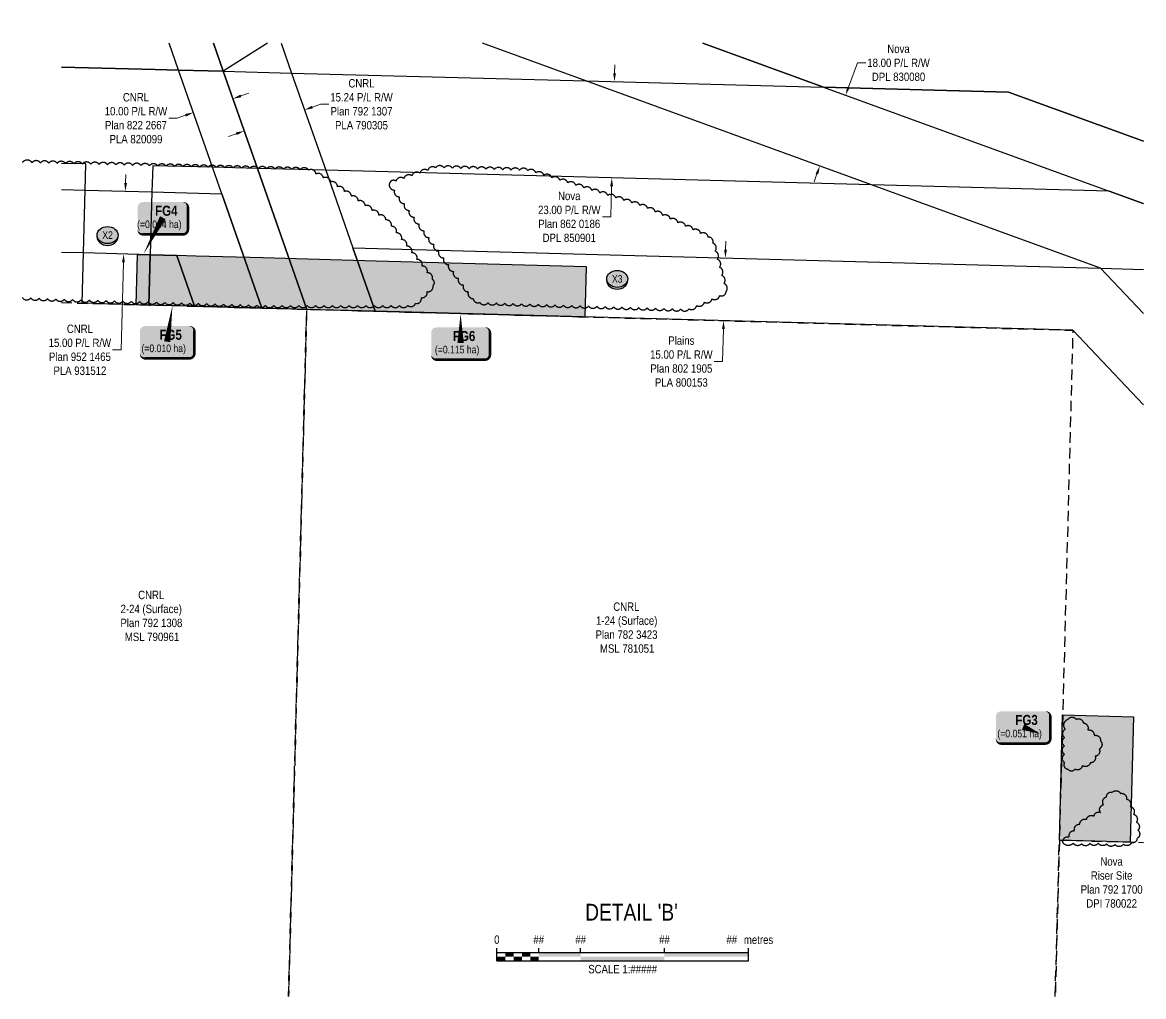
# Model space of a CAD drawing. Extents: x 397859 to 403387, y 6355888 to 6359667.
# Drawn here: x 398119 to 399456, y 6355888 to 6357050 of the extents above; entities that cross this region are included whole.
import ezdxf
from ezdxf.enums import TextEntityAlignment as Align

# ---------------------------------------------------------------- set-up
doc = ezdxf.new("R2010")
doc.units = 0
doc.header["$LTSCALE"] = 5
doc.header["$PDSIZE"] = 0.5
doc.linetypes.add('0', pattern=[1, 1, 0])
doc.linetypes.add('foc-ACCESSROAD', pattern=[3.75, 2.5, -1.25])
doc.layers.get('Defpoints').update_dxf_attribs({"color": 9})
for name, color, linetype in [('C-RW', 13, 'Continuous'), ('C-WS', 13, 'foc-ACCESSROAD'), ('DETAIL-T', 7, 'Continuous'), ('F-RW', 190, 'Continuous'), ('F-WS', 190, 'foc-ACCESSROAD'), ('P-CROSSINGS', 250, 'Continuous'), ('P-TEMP-BLOCKS', 250, 'Continuous'), ('P-TEMP-BLUE', 146, 'Continuous'), ('P-WORKAREA', 113, 'Continuous'), ('P-WORKAREA-H', 111, 'Continuous'), ('T-BUSH', 110, '0')]:
    doc.layers.add(name, color=color, linetype=linetype)
for name, color, linetype, lineweight in [('C-RW-T', 13, 'Continuous', 9), ('C-WS-T', 13, 'Continuous', 9), ('F-RW-T', 190, 'Continuous', 9), ('F-WS-T', 190, 'Continuous', 9)]:
    doc.layers.add(name, color=color, linetype=linetype, lineweight=lineweight)
doc.layers.add('P-TEMP-BLUE-H', color=7, linetype='Continuous', true_color=0x99e6ff)
doc.styles.add('80', font='ARIALN.TTF', dxfattribs={"height": 10})
doc.styles.add('80CG', font='ARIALN.TTF', dxfattribs={"height": 10})
doc.styles.add('80L', font='ARIALN.TTF', dxfattribs={"height": 10})
doc.styles.add('BOLD', font='ARIALNB.TTF')
doc.styles.add('Crossing', font='ARIALN.TTF', dxfattribs={"height": 10})
doc.dimstyles.new('Compass 5 000', dxfattribs={"dimscale": 5, "dimtxt": 9, "dimasz": 2, "dimexe": 0.2, "dimexo": 0.0625, "dimgap": 0.5, "dimtad": 0, "dimtih": 1, "dimtoh": 1, "dimzin": 0, "dimdsep": 46, "dimtxsty": '80CG', "dimcen": 0.1, "dimse1": 1, "dimse2": 1, "dimclrd": 256, "dimclrt": 256, "dimaunit": 1, "dimadec": 4, "dimazin": 0, "dimtfac": 0.06, "dimtofl": 0, "dimtmove": 0, "dimatfit": 1, "dimfxl": 0.2, "dimtolj": 1, "dimtzin": 0, "dimlwd": -1, "dimarcsym": 0})

# ---------------------------------------------------------------- blocks, each defined once
blk = doc.blocks.new('*U320')
at = {"color": 0}
for p, q in [((-150.0000000000342, 0), (-150.0000000000342, 15.00000000000273)), ((-100.0000000000232, 10.00000000000182), (-100.0000000000232, 15.00000000000273)), ((-50.00000000001134, 10.00000000000182), (-50.00000000001134, 15.00000000000273)), ((50.00000000001134, 10.00000000000182), (50.00000000001134, 15.00000000000273)), ((150.2392182250246, -2.274e-13), (150.2392182250246, 15.0000000000025)), ((-150.0000000000342, 10.00000000000182), (150.2392182250246, 10.00000000000159)), ((-150.0000000000342, 0), (150.2392182250246, -2.274e-13))]:
    blk.add_line(p, q, dxfattribs=at)
for points in [[(-150.0000000000342, 5.000000000000909), (-140.0000000000233, 5.000000000000909), (-150.0000000000342, 0), (-140.0000000000233, 0)], [(-140.0000000000342, 10.00000000000091), (-130.0000000000232, 10.00000000000091), (-140.0000000000342, 5), (-130.0000000000232, 5)], [(-130.0000000000342, 5.000000000000909), (-120.0000000000233, 5.000000000000909), (-130.0000000000342, 0), (-120.0000000000233, 0)], [(-120.0000000000342, 10.00000000000091), (-110.0000000000233, 10.00000000000091), (-120.0000000000342, 5), (-110.0000000000233, 5)], [(-110.0000000000342, 5.000000000000909), (-100.0000000000232, 5.000000000000909), (-110.0000000000342, 0), (-100.0000000000232, 0)], [(-100.0000000000232, 10.00000000000182), (-50.00000000001134, 10.00000000000182), (-100.0000000000232, 5.000000000000909), (-50.00000000001134, 5.000000000000909)], [(-50.00000000001134, 5.000000000000909), (50.00000000001134, 5.000000000000909), (-50.00000000001134, 0), (50.00000000001134, 0)], [(50.00000000001134, 10.00000000000182), (150.2392182250246, 10.00000000000159), (50.00000000001134, 5.000000000000909), (150.2392182250246, 5.000000000000682)]]:
    blk.add_solid(points, dxfattribs=at)
at = {"color": 0, "style": '80'}
blk.add_text('metres', height=10.00000000000227, dxfattribs=at).set_placement((162.2392182250246, 20.0000000000025), align=Align.CENTER)
for s, insert, char_height, attachment_point in [('0', (-150.0000000000342, 30.21145975443656), 10, 2), ('##', (-100.0000000000232, 30.21145975443656), 10, 2), ('##', (-50.00000000001134, 30.21145975443656), 10, 2), ('##', (50.00000000001134, 30.21145975443656), 10, 2), ('##', (136.6959500629242, 30.21828103683765), 10, 3), ('SCALE 1:#####', (0.1196091124951968, -5.000000000000114), 10.00000000000227, 2)]:
    blk.add_mtext(s, dxfattribs=dict(at, insert=insert, char_height=char_height, attachment_point=attachment_point))
blk = doc.blocks.new('*D491')
at = {"layer": 'Defpoints', "color": 0, "transparency": 16777216}
for p in [(398878.9022215841, 6356771.435181824), (398876.8523590387, 6356696.492423891), (398955.507811947, 6356694.341010314)]:
    blk.add_point(p, dxfattribs=at)
at = {"layer": 'F-RW-T', "transparency": 16777216}
for p, q in [((398957.831095998, 6356779.280029582), (398958.1045175036, 6356789.276290917)), ((398955.2343904414, 6356684.344748979), (398954.1746300648, 6356645.600021656)), ((398954.1746300648, 6356645.600021656), (398944.1746300648, 6356645.600021656))]:
    blk.add_line(p, q, dxfattribs=at)
for points in [[(398956.1650524421, 6356779.325599832), (398959.4971395538, 6356779.234459331), (398957.5576744925, 6356769.283768247)], [(398953.5683468856, 6356684.39031923), (398956.9004339973, 6356684.299178729), (398955.507811947, 6356694.341010314)]]:
    blk.add_solid(points, dxfattribs=at)
at = {"layer": 'F-RW-T', "transparency": 16777216, "insert": (398905.0886819063, 6356645.600021656), "char_height": 10, "attachment_point": 5, "style": '80CG'}
blk.add_mtext('\\A1;Plains\\P15.00 P/L R/W\\PPlan 802 1905\\PPLA 800153', dxfattribs=at)
blk = doc.blocks.new('*D492')
at = {"layer": 'Defpoints', "color": 0, "transparency": 16777216}
for p in [(398639.5309934072, 6356984.642417774), (398825.219863404, 6356979.722773632), (398636.4864794968, 6356869.729157501)]:
    blk.add_point(p, dxfattribs=at)
at = {"layer": 'F-RW-T', "transparency": 16777216}
for p, q in [((398825.4847106412, 6356989.719265814), (398825.7495578785, 6356999.715757996)), ((398821.9105022564, 6356854.813021177), (398820.940701845, 6356818.208515381)), ((398820.940701845, 6356818.208515381), (398810.940701845, 6356818.20851538))]:
    blk.add_line(p, q, dxfattribs=at)
for points in [[(398823.8186286109, 6356989.76340702), (398827.1507926715, 6356989.675124608), (398825.219863404, 6356979.722773632)], [(398820.2444202261, 6356854.857162383), (398823.5765842866, 6356854.768879971), (398822.1753494936, 6356864.809513359)]]:
    blk.add_solid(points, dxfattribs=at)
at = {"layer": 'F-RW-T', "transparency": 16777216, "insert": (398771.4011384064, 6356818.208515381), "char_height": 10, "attachment_point": 5, "style": '80CG'}
blk.add_mtext('\\A1;Nova\\P23.00 P/L R/W\\PPlan 862 0186\\PDPL 850901', dxfattribs=at)
blk = doc.blocks.new('*D493')
at = {"layer": 'Defpoints', "color": 0, "transparency": 16777216}
for p in [(399139.2735469248, 6356949.629888576), (399070.2506176317, 6356879.014419488), (399108.5014585005, 6356865.091123409)]:
    blk.add_point(p, dxfattribs=at)
at = {"layer": 'F-RW-T', "transparency": 16777216}
for p, q in [((399104.443152304, 6356972.950021754), (399115.0250857612, 6357002.021288391)), ((399115.0250857612, 6357002.021288391), (399125.0250857612, 6357002.02128839)), ((399066.8301713837, 6356869.617582388), (399063.4097251359, 6356860.22074529))]:
    blk.add_line(p, q, dxfattribs=at)
for points in [[(399102.8770127874, 6356973.520096129), (399106.0092918207, 6356972.379947379), (399101.022706056, 6356963.553184655)], [(399065.264031867, 6356870.187656762), (399068.3963109003, 6356869.047508013), (399070.2506176317, 6356879.014419488)]]:
    blk.add_solid(points, dxfattribs=at)
at = {"layer": 'F-RW-T', "transparency": 16777216, "insert": (399164.111033919, 6357002.021288392), "char_height": 10, "attachment_point": 5, "style": '80CG'}
blk.add_mtext('\\A1;Nova\\P18.00 P/L R/W\\PDPL 830080', dxfattribs=at)
blk = doc.blocks.new('*D494')
at = {"layer": 'C-RW-T', "transparency": 16777216}
for p, q in [((398465.077682402, 6356949.283195543), (398474.516311964, 6356952.586568363)), ((398474.516311964, 6356952.586568363), (398484.5163119645, 6356952.586568362)), ((398374.3109924472, 6356917.516272757), (398364.8723628852, 6356914.212899937))]:
    blk.add_line(p, q, dxfattribs=at)
for points in [[(398464.5271202652, 6356950.85630047), (398465.6282445386, 6356947.710090616), (398455.6390528395, 6356945.979822723)], [(398373.7604303104, 6356919.089377685), (398374.8615545838, 6356915.94316783), (398383.7496220097, 6356920.819645576)]]:
    blk.add_solid(points, dxfattribs=at)
at = {"layer": 'Defpoints', "color": 0, "transparency": 16777216}
for p in [(398455.6390528395, 6356945.979822723), (398457.4197076908, 6356940.892010225), (398385.530276861, 6356915.731833078)]:
    blk.add_point(p, dxfattribs=at)
at = {"layer": 'C-RW-T', "transparency": 16777216, "insert": (398523.6022601223, 6356952.586568363), "char_height": 10, "attachment_point": 5, "style": '80CG'}
blk.add_mtext('\\A1;CNRL\\P15.24 P/L R/W\\PPlan 792 1307\\PPLA 790305', dxfattribs=at)
blk = doc.blocks.new('*D495')
at = {"layer": 'C-RW-T', "transparency": 16777216}
for p, q in [((398379.7265522233, 6356962.586223353), (398389.1651491481, 6356965.889689426)), ((398303.7060306417, 6356935.97938593), (398293.7060306417, 6356935.97938593)), ((398313.6710248003, 6356939.467088645), (398303.7060306417, 6356935.97938593))]:
    blk.add_line(p, q, dxfattribs=at)
for points in [[(398379.1759745446, 6356964.159322841), (398380.2771299023, 6356961.013123866), (398370.2879552986, 6356959.28275728)], [(398313.1204471216, 6356941.040188134), (398314.2216024792, 6356937.893989158), (398323.109621725, 6356942.770554718)]]:
    blk.add_solid(points, dxfattribs=at)
at = {"layer": 'Defpoints', "color": 0, "transparency": 16777216}
for p in [(398323.109621725, 6356942.770554718), (398373.8835506137, 6356949.009494551), (398326.7052170401, 6356932.497291989)]:
    blk.add_point(p, dxfattribs=at)
at = {"layer": 'C-RW-T', "transparency": 16777216, "insert": (398254.6200824839, 6356935.97938593), "char_height": 10, "attachment_point": 5, "style": '80CG'}
blk.add_mtext('\\A1;CNRL\\P10.00 P/L R/W\\PPlan 822 2667\\PPLA 820099', dxfattribs=at)
blk = doc.blocks.new('*D496')
at = {"layer": 'C-RW-T', "transparency": 16777216}
for p, q in [((398242.2734550294, 6356858.851111818), (398242.5470396535, 6356868.84736869)), ((398239.6754644241, 6356763.925523364), (398236.8207850425, 6356659.621019879)), ((398236.8207850425, 6356659.621019879), (398226.8207850425, 6356659.621019879))]:
    blk.add_line(p, q, dxfattribs=at)
for points in [[(398240.6074122174, 6356858.896709256), (398243.9394978414, 6356858.805514381), (398241.9998704052, 6356848.854854946)], [(398238.0094216121, 6356763.971120802), (398241.3415072361, 6356763.879925927), (398239.9490490482, 6356773.921780237)]]:
    blk.add_solid(points, dxfattribs=at)
at = {"layer": 'Defpoints', "color": 0, "transparency": 16777216}
for p in [(398242.6832586751, 6356848.836151493), (398239.9490490482, 6356773.921780237), (398240.6324373181, 6356773.903076784)]:
    blk.add_point(p, dxfattribs=at)
at = {"layer": 'C-RW-T', "transparency": 16777216, "insert": (398187.7348368833, 6356659.62101988), "char_height": 10, "attachment_point": 5, "style": '80CG'}
blk.add_mtext('\\A1;CNRL\\P15.00 P/L R/W\\PPlan 952 1465\\PPLA 931512', dxfattribs=at)
blk = doc.blocks.new('*U506')
at = {"true_color": 0x99e6ff}
h = blk.add_hatch(color=141, dxfattribs=at)
edge = h.paths.add_edge_path()
edge.add_line((-26.49999999999999, -20), (26.49999999999999, -20))
edge.add_arc((26.49999999999999, -14), 6, 270, 360)
edge.add_line((32.49999999999999, -14), (32.49999999999999, 12.5))
edge.add_arc((26.49999999999999, 12.5), 6, 0, 90)
edge.add_line((26.49999999999999, 18.5), (-26.49999999999999, 18.5))
edge.add_arc((-26.49999999999999, 12.5), 6, 90, 180)
edge.add_line((-32.49999999999999, 12.5), (-32.49999999999999, -14))
edge.add_arc((-26.49999999999999, -14), 6, 180, 270)
at = {"color": 250, "flags": 128}
blk.add_lwpolyline([(-26.49999999999999, -20, 3, 3, 0), (26.49999999999999, -20, 3, 3, 0.414213562373095), (32.49999999999999, -14, 3, 3, 0), (32.49999999999999, 12.5, 3, 0, 0.414213562373095), (26.49999999999999, 18.5, 0, 0, 0), (-26.49999999999999, 18.5, 0, 0, 0.414213562373095), (-32.49999999999999, 12.5, 0, 0, 0), (-32.49999999999999, -14, 0, 3, 0.414213562373095)], format="xyseb", close=True, dxfattribs=at)
at = {"flags": 128}
blk.add_lwpolyline([(20.40610863816197, -8.269472462939397, 0, 7.499999999999998, 0), (-3.398394867633904e-15, -3.821045009664276e-31, 0, 0, 0)], format="xyseb", dxfattribs=at)
at = {"color": 250}
for tag, p, height, style in [('TEMP_AREA_W1_001', (-9.212824010914055, 2.244292974654144), 12, 'BOLD'), ('ENTER_TEXT_001', (-30.65893587994544, -12.47010782646594), 9, '80')]:
    blk.add_attdef(tag, p, '', height=height, dxfattribs=dict(at, style=style))
blk = doc.blocks.new('*U509')
at = {"true_color": 0x99e6ff}
h = blk.add_hatch(color=141, dxfattribs=at)
edge = h.paths.add_edge_path()
edge.add_line((-26.49999999999999, -20), (26.49999999999999, -20))
edge.add_arc((26.49999999999999, -14), 6, 270, 360)
edge.add_line((32.49999999999999, -14), (32.49999999999999, 12.5))
edge.add_arc((26.49999999999999, 12.5), 6, 0, 90)
edge.add_line((26.49999999999999, 18.5), (-26.49999999999999, 18.5))
edge.add_arc((-26.49999999999999, 12.5), 6, 90, 180)
edge.add_line((-32.49999999999999, 12.5), (-32.49999999999999, -14))
edge.add_arc((-26.49999999999999, -14), 6, 180, 270)
at = {"flags": 128}
blk.add_lwpolyline([(6.291128859512707, 42.97523498174333, 0, 7.499999999999999, 0), (-3.398394867633905e-15, 1.97215226305253e-31, 0, 0, 0)], format="xyseb", dxfattribs=at)
at = {"color": 250, "flags": 128}
blk.add_lwpolyline([(-26.49999999999999, -20, 3, 3, 0), (26.49999999999999, -20, 3, 3, 0.414213562373095), (32.49999999999999, -14, 3, 3, 0), (32.49999999999999, 12.5, 3, 0, 0.414213562373095), (26.49999999999999, 18.5, 0, 0, 0), (-26.49999999999999, 18.5, 0, 0, 0.414213562373095), (-32.49999999999999, 12.5, 0, 0, 0), (-32.49999999999999, -14, 0, 3, 0.414213562373095)], format="xyseb", close=True, dxfattribs=at)
at = {"color": 250}
for tag, p, height, style in [('TEMP_AREA_W1_001', (-9.212824010914055, 2.244292974654144), 12, 'BOLD'), ('ENTER_TEXT_001', (-30.65893587994544, -12.47010782646594), 9, '80')]:
    blk.add_attdef(tag, p, '', height=height, dxfattribs=dict(at, style=style))
blk = doc.blocks.new('*U508')
h = blk.add_hatch(color=111)
edge = h.paths.add_edge_path()
edge.add_line((-28.99999999999999, -20), (28.99999999999999, -20))
edge.add_arc((28.99999999999999, -14), 6, 270, 360)
edge.add_line((34.99999999999999, -14), (34.99999999999999, 12.5))
edge.add_arc((28.99999999999999, 12.5), 6, 0, 90)
edge.add_line((28.99999999999999, 18.5), (-28.99999999999999, 18.5))
edge.add_arc((-28.99999999999999, 12.5), 6, 90, 180)
edge.add_line((-34.99999999999999, 12.5), (-34.99999999999999, -14))
edge.add_arc((-28.99999999999999, -14), 6, 180, 270)
at = {"flags": 128}
blk.add_lwpolyline([(0.009242729232322815, 35.06615484890128, 0, 7.5, 0), (-3.398394867633905e-15, 0, 0, 0, 0)], format="xyseb", dxfattribs=at)
at = {"color": 250, "flags": 128}
blk.add_lwpolyline([(-28.99999999999999, -20, 3, 3, 0), (28.99999999999999, -20, 3, 3, 0.414213562373095), (34.99999999999999, -14, 3, 3, 0), (34.99999999999999, 12.5, 3, 0, 0.414213562373095), (28.99999999999999, 18.5, 0, 0, 0), (-28.99999999999999, 18.5, 0, 0, 0.414213562373095), (-34.99999999999999, 12.5, 0, 0, 0), (-34.99999999999999, -14, 0, 3, 0.414213562373095)], format="xyseb", close=True, dxfattribs=at)
at = {"color": 250}
for tag, p, height, style in [('TEMP_AREA_W1_001', (-9.212824010914055, 2.244292974654144), 12, 'BOLD'), ('ENTER_TEXT_001', (-30.65893587994544, -12.47010782646594), 9, '80')]:
    blk.add_attdef(tag, p, '', height=height, dxfattribs=dict(at, style=style))
blk = doc.blocks.new('*U507')
h = blk.add_hatch(color=111)
edge = h.paths.add_edge_path()
edge.add_line((-23.99999999999998, -20), (23.99999999999998, -20))
edge.add_arc((23.99999999999998, -14), 6, 270, 360)
edge.add_line((29.99999999999998, -14), (29.99999999999998, 12.5))
edge.add_arc((23.99999999999998, 12.5), 6, 0, 90)
edge.add_line((23.99999999999998, 18.5), (-23.99999999999998, 18.5))
edge.add_arc((-23.99999999999998, 12.5), 6, 90, 180)
edge.add_line((-29.99999999999998, 12.5), (-29.99999999999998, -14))
edge.add_arc((-23.99999999999998, -14), 6, 180, 270)
at = {"color": 250, "flags": 128}
blk.add_lwpolyline([(-23.99999999999998, -20, 3, 3, 0), (23.99999999999998, -20, 3, 3, 0.414213562373095), (29.99999999999998, -14, 3, 3, 0), (29.99999999999998, 12.5, 3, 0, 0.414213562373095), (23.99999999999998, 18.5, 0, 0, 0), (-23.99999999999998, 18.5, 0, 0, 0.414213562373095), (-29.99999999999998, 12.5, 0, 0, 0), (-29.99999999999998, -14, 0, 3, 0.414213562373095)], format="xyseb", close=True, dxfattribs=at)
at = {"flags": 128}
blk.add_lwpolyline([(-23.24606839630779, -44.10612956515914, 0, 7.499999999999999, 0), (-3.398394867633905e-15, 0, 0, 0, 0)], format="xyseb", dxfattribs=at)
at = {"color": 250}
for tag, p, height, style in [('TEMP_AREA_W1_001', (-9.212824010914055, 2.244292974654144), 12, 'BOLD'), ('ENTER_TEXT_001', (-30.65893587994544, -12.47010782646594), 9, '80')]:
    blk.add_attdef(tag, p, '', height=height, dxfattribs=dict(at, style=style))
blk = doc.blocks.new('xing2')
h = blk.add_hatch(color=50)
h.dxf.hatch_style = 1
edge = h.paths.add_edge_path()
edge.add_ellipse((0, 0), major_axis=(-12.5, 0), ratio=0.8162973455633619, start_angle=0, end_angle=360)
h = blk.add_hatch(color=250)
h.dxf.hatch_style = 1
edge = h.paths.add_edge_path()
edge.add_ellipse((0, -2.047489049626165), major_axis=(-12.5, 0), ratio=0.8162973455633619, start_angle=0, end_angle=180)
edge.add_line((12.5, -2.047489049626165), (12.5, 0))
edge.add_ellipse((0, 0), major_axis=(-12.5, 0), ratio=0.8162973455633619, start_angle=0, end_angle=180, ccw=False)
edge.add_line((-12.5, 0), (-12.5, -2.047489049626165))
at = {"color": 250}
blk.add_ellipse((0, 0), major_axis=(-12.5, 0), ratio=0.8162973455633619, dxfattribs=at)
blk.add_ellipse((0, -2.047489049626165), major_axis=(-12.5, 0), ratio=0.8162973455633619, start_param=0, end_param=3.141592653589793, dxfattribs=at)
at = {"color": 250, "style": 'Crossing'}
blk.add_attdef('CROSSING', text='', height=9, dxfattribs=at).set_placement((0.08916442567715421, 0.0199513138486509), align=Align.MIDDLE_CENTER)
at = {"color": 250, "style": 'Crossing', "flags": 1}
for tag, p in [('OWNER', (0.08916442567715421, -12.49201765665748)), ('DESCRIPTION', (0.08916442567715421, -25.770021277247)), ('LOCATION', (0.08916442567715421, -39.30337514164421)), ('DWG_REF', (0.08916442567715421, -52.83672900604233))]:
    blk.add_attdef(tag, text='', height=9, dxfattribs=at).set_placement(p, align=Align.MIDDLE_CENTER)

msp = doc.modelspace()

# ---------------------------------------------------------------- hatches: boundary and pattern name
at = {"layer": 'P-TEMP-BLUE-H'}
h = msp.add_hatch(color=256, dxfattribs=at)
h.dxf.hatch_style = 1
h.paths.add_polyline_path([(398324.4964877611, 6356711.60151569), (398270.0902187077, 6356713.093700107), (398271.7257999534, 6356772.947162003), (398303.3342468466, 6356772.081302532)])
h = msp.add_hatch(color=256, dxfattribs=at)
h.dxf.hatch_style = 1
h.paths.add_polyline_path([(399359.7751450851, 6356224.066570885), (399444.3542147293, 6356221.854601508), (399440.4407815336, 6356072.216662615), (399355.960264045, 6356074.426054554)])
at = {"layer": 'P-WORKAREA-H'}
h = msp.add_hatch(color=256, dxfattribs=at)
h.dxf.hatch_style = 1
h.paths.add_polyline_path([(398270.0902187077, 6356713.093700107), (398254.854494267, 6356713.51003801), (398256.4900755127, 6356773.363499905), (398271.7038105513, 6356772.953412104)])
h = msp.add_hatch(color=256, dxfattribs=at)
h.dxf.hatch_style = 1
h.paths.add_polyline_path([(398791.9281177483, 6356758.712047163), (398540.9249729879, 6356765.578795359), (398459.5814063923, 6356767.803275763), (398406.2009444647, 6356769.266096133), (398326.1376932074, 6356771.455879374), (398303.3342468466, 6356772.081302532), (398324.4961147699, 6356711.602581662), (398404.5639133747, 6356709.412673877), (398457.9412054556, 6356707.949940281), (398539.2881774729, 6356705.725366656), (398790.2906948152, 6356698.858635624)])

# ---------------------------------------------------------------- linework, layer by layer
at = {"layer": 'C-RW'}
for points in [[(398347.1171667235, 6357025.485374225), (398358.8105823281, 6356992.076801661), (398399.4323079841, 6356876.010191499), (398458.2529382521, 6356707.941258149), (398404.787174391, 6356709.406157256), (398357.0804475608, 6356845.705723206), (398345.9813840192, 6356877.42181479), (398305.3560722218, 6356993.495639841), (398294.1593292362, 6357025.485374225)], [(398427.8158909201, 6357025.485374225), (398440.2600115014, 6356989.921903174), (398480.8839211617, 6356873.848406311), (398513.2274419582, 6356781.436363757), (398539.734741203, 6356705.713391963), (398458.2529382521, 6356707.941258149), (398399.4323079841, 6356876.010191499), (398358.8105823281, 6356992.076801661), (398347.1171667235, 6357025.485374225)], [(398165.6284607105, 6356850.943913537), (398193.9843286502, 6356850.169008604), (398273.7299326563, 6356847.986424813), (398357.0804475608, 6356845.705723206), (398404.787174391, 6356709.406157256), (398324.5866650559, 6356711.599306357), (398303.3890577927, 6356772.179226599), (398271.7061946638, 6356773.052628228), (398191.9446028415, 6356775.235599854), (398165.6284607105, 6356775.953631359)], [(399456.3900216724, 6356702.937122697), (399405.1027008558, 6356757.043632229), (399456.3900216728, 6356755.639221921)]]:
    msp.add_lwpolyline(points, dxfattribs=at)
at = {"layer": 'C-WS', "flags": 128}
for points in [[(398165.6284607105, 6356715.948440414), (398190.4138111054, 6356715.270585746), (398270.0902187079, 6356713.093700104), (398324.5866650559, 6356711.599306357), (398404.787174391, 6356709.406157256), (398458.2529382521, 6356707.941258149), (398436.6392007384, 6355887.832412636)], [(398436.6392007384, 6355887.832412636), (398458.2529382521, 6356707.941258149), (398539.734741203, 6356705.713391963), (399372.0402382018, 6356682.947858485), (399355.960264045, 6356074.426054554), (399351.0319026556, 6355887.832412636)]]:
    msp.add_lwpolyline(points, dxfattribs=at)
at = {"layer": 'F-RW'}
for points in [[(398411.5640936539, 6357025.485374225), (398358.8105823281, 6356992.076801661), (398305.3560722218, 6356993.495639841), (398277.6758967824, 6356994.22484834), (398197.9799027094, 6356996.286539989), (398165.6284607105, 6356997.12382295)], [(399456.3900216724, 6356702.937122697), (399405.1027008558, 6356757.043632229), (399131.7812794755, 6356856.617274659), (398791.0953347398, 6356980.626869487), (398667.8685664433, 6357025.485374225)], [(398930.8846070406, 6357025.485374225), (399074.7496836418, 6356973.11744931), (399415.4298199892, 6356849.105262413), (399455.775845302, 6356834.41467865), (399456.3900216728, 6356833.767922507)], [(399456.3900216724, 6356908.658282753), (399295.3563026316, 6356967.275717574), (399074.7496836418, 6356973.11744931), (398930.8846070406, 6357025.485374225)], [(398165.6284607105, 6356997.12382295), (398197.9799027094, 6356996.286539989), (398277.6758967824, 6356994.22484834), (398305.3560722218, 6356993.495639841), (398358.8105823281, 6356992.076801661), (398440.2616352059, 6356989.921863609), (398791.0953347398, 6356980.626869487), (399074.7496836418, 6356973.11744931), (399295.3563026316, 6356967.275717574), (399456.3900216724, 6356908.658282753)], [(399456.3900216728, 6356833.767922507), (399455.775845302, 6356834.41467865), (399415.4298199892, 6356849.105262413), (399131.7812794755, 6356856.617274659), (398480.8839211617, 6356873.848406311), (398399.4323079841, 6356876.010191499), (398345.9813840192, 6356877.42181479), (398274.5739318623, 6356879.314611198), (398273.7299326563, 6356847.986424813), (398271.7080889979, 6356773.052582026), (398270.0902187079, 6356713.093700104), (398190.2817491085, 6356715.273807355), (398191.8552988906, 6356775.237778417), (398193.8852828011, 6356850.171424816), (398194.6293471024, 6356881.382864536), (398165.6284607105, 6356882.13274947)], [(399456.390021671, 6356593.963971187), (399372.0402382018, 6356682.947858485), (398539.734741203, 6356705.713391963), (398513.2274419582, 6356781.436363757), (399405.1027008558, 6356757.043632229), (399456.3900216724, 6356702.937122697)]]:
    msp.add_lwpolyline(points, dxfattribs=at)
at = {"layer": 'F-WS', "flags": 128}
msp.add_lwpolyline([(399351.0319026556, 6355887.832412636), (399355.960264045, 6356074.426054554), (399456.3900216728, 6356071.799547241)], dxfattribs=at)
at = {"layer": 'P-TEMP-BLUE'}
for points in [[(398324.4964877611, 6356711.60151569), (398270.0902187077, 6356713.093700108), (398271.7257999534, 6356772.947162004), (398303.3342468466, 6356772.081302533)], [(399359.7751450851, 6356224.066570885), (399444.3542147293, 6356221.854601508), (399440.4407815336, 6356072.216662615), (399355.960264045, 6356074.426054554)]]:
    msp.add_lwpolyline(points, close=True, dxfattribs=at)
at = {"layer": 'P-WORKAREA'}
for points in [[(398270.0902187077, 6356713.093700108), (398254.854494267, 6356713.510038014), (398256.4900755127, 6356773.36349991), (398271.7038105513, 6356772.953412105)], [(398791.9281177483, 6356758.712047168), (398540.9249729879, 6356765.578795359), (398459.5814063923, 6356767.803275764), (398406.2009444647, 6356769.266096134), (398326.1376932074, 6356771.455879379), (398303.3342468466, 6356772.081302533), (398324.4961147699, 6356711.602581667), (398404.5639133747, 6356709.412673878), (398457.9412054556, 6356707.949940281), (398539.2881774729, 6356705.725366657), (398790.2906948152, 6356698.858635629)]]:
    msp.add_lwpolyline(points, close=True, dxfattribs=at)
at = {"layer": 'T-BUSH', "flags": 128}
msp.add_lwpolyline([(398119.1870392028, 6356722.032002946, 0.52056705), (398129.1729691147, 6356721.587007329, 0.52056705), (398139.1588990266, 6356721.142011711, 0.52056705), (398149.1448289386, 6356720.697016093, 0.52056705), (398159.1307588505, 6356720.252020475, 0.52056705), (398169.1205118365, 6356719.90919826, 0.52056705), (398179.1117735378, 6356719.60669715, 0.52056705), (398189.1030352392, 6356719.304196039, 0.52056705), (398199.0942969404, 6356719.001694931, 0.52056705), (398209.0855586418, 6356718.69919382, 0.52056705), (398219.076820343, 6356718.396692711, 0.52056705), (398229.0680820444, 6356718.094191601, 0.52056705), (398239.0593437457, 6356717.79169049, 0.52056705), (398249.050605447, 6356717.489189381, 0.52056705), (398259.0418671483, 6356717.18668827, 0.52056705), (398269.0331288496, 6356716.884187161, 0.52056705), (398279.0243905509, 6356716.581686051, 0.52056705), (398289.0156522522, 6356716.27918494, 0.52056705), (398299.0069139535, 6356715.976683831, 0.52056705), (398308.9981756549, 6356715.67418272, 0.52056705), (398318.9894373562, 6356715.371681611, 0.52056705), (398328.9806990575, 6356715.069180501, 0.52056705), (398338.9719607588, 6356714.76667939, 0.52056705), (398348.9632224601, 6356714.464178281, 0.52056705), (398358.9544841614, 6356714.161677171, 0.52056705), (398368.9457458627, 6356713.859176061, 0.52056705), (398378.937007564, 6356713.556674951, 0.52056705), (398388.9282692653, 6356713.25417384, 0.52056705), (398398.9195309666, 6356712.951672731, 0.52056705), (398408.910792668, 6356712.649171622, 0.52056705), (398418.9049208324, 6356712.538587645, 0.52056705), (398428.900760042, 6356712.542562585, 0.52056705), (398438.8965992517, 6356712.546537525, 0.52056705), (398448.8924384614, 6356712.550512465, 0.52056705), (398458.888277671, 6356712.554487404, 0.52056705), (398468.8841168807, 6356712.558462344, 0.52056705), (398478.8799560904, 6356712.562437285, 0.52056705), (398488.8757953, 6356712.566412224, 0.52056705), (398498.8716345097, 6356712.570387163, 0.52056705), (398508.8674737194, 6356712.574362104, 0.52056705), (398518.8633129291, 6356712.578337044, 0.52056705), (398528.8591521386, 6356712.582311982, 0.52056705), (398538.8549913483, 6356712.586286923, 0.52056705), (398548.850830558, 6356712.590261863, 0.52056705), (398558.8466697677, 6356712.594236803, 0.52056705), (398568.8425089773, 6356712.598211742, 0.52056705), (398578.838348187, 6356712.602186682, 0.52056705), (398587.9279539391, 6356714.761864478, 0.52056705), (398594.9241817283, 6356721.901165145, 0.52056705), (398601.9204095174, 6356729.040465814, 0.52056705), (398608.9166373065, 6356736.179766482, 0.52056705), (398608.0353358118, 6356743.78128377, 0.52056705), (398601.9220430315, 6356751.689789867, 0.52056705), (398595.8087502511, 6356759.598295963, 0.52056705), (398589.6954574708, 6356767.506802062, 0.52056705), (398583.5821646904, 6356775.415308158, 0.52056705), (398577.46887191, 6356783.323814255, 0.52056705), (398571.3555791296, 6356791.232320352, 0.52056705), (398565.2422863492, 6356799.14082645, 0.52056705), (398559.1289935688, 6356807.049332546, 0.52056705), (398552.6910646661, 6356814.614745735, 0.52056705), (398544.4569353965, 6356820.281837801, 0.52056705), (398536.222806127, 6356825.948929866, 0.52056705), (398527.9886768574, 6356831.616021931, 0.52056705), (398519.7545475879, 6356837.283113996, 0.52056705), (398511.5204183184, 6356842.950206062, 0.52056705), (398503.2862890488, 6356848.617298127, 0.52056705), (398495.0521597793, 6356854.284390192, 0.52056705), (398486.8180305097, 6356859.951482258, 0.52056705), (398478.1131146165, 6356864.838599601, 0.52056705), (398469.2622319052, 6356869.483886732, 0.52056705), (398460.411349194, 6356874.129173865, 0.52056705), (398450.4607260911, 6356874.550947261, 0.52056705), (398440.4683001814, 6356874.81217847, 0.52056705), (398430.4758742716, 6356875.073409678, 0.52056705), (398420.4834483619, 6356875.334640888, 0.52056705), (398410.4910224522, 6356875.595872096, 0.52056705), (398400.4985965425, 6356875.857103305, 0.52056705), (398390.5061706327, 6356876.118334514, 0.52056705), (398380.5137447231, 6356876.379565721, 0.52056705), (398370.5213188133, 6356876.640796931, 0.52056705), (398360.5288929036, 6356876.902028139, 0.52056705), (398350.5364669939, 6356877.163259348, 0.52056705), (398340.5440410842, 6356877.424490556, 0.52056705), (398330.5516151745, 6356877.685721765, 0.52056705), (398320.5591892648, 6356877.946952973, 0.52056705), (398310.566763355, 6356878.208184183, 0.52056705), (398300.5743374453, 6356878.469415392, 0.52056705), (398290.5819115356, 6356878.7306466, 0.52056705), (398280.5894856259, 6356878.991877809, 0.52056705), (398270.5970597161, 6356879.253109017, 0.52056705), (398260.6046338064, 6356879.514340227, 0.52056705), (398250.6122078967, 6356879.775571435, 0.52056705), (398240.619781987, 6356880.036802643, 0.52056705), (398230.6273560773, 6356880.298033852, 0.52056705), (398220.6349301676, 6356880.55926506, 0.52056705), (398210.6425042578, 6356880.82049627, 0.52056705), (398200.6500783481, 6356881.081727478, 0.52056705), (398190.6576524384, 6356881.342958687, 0.52056705), (398180.6652265287, 6356881.604189895, 0.52056705), (398170.672800619, 6356881.865421104, 0.52056705), (398160.6803747092, 6356882.126652313, 0.52056705), (398150.6879487995, 6356882.387883522, 0.52056705), (398140.6955228898, 6356882.649114731, 0.52056705), (398130.7030969801, 6356882.910345939, 0.52056705), (398119.1870392028, 6356883.211409336, 0.52056705)], format="xyb", dxfattribs=at)
for points in [[(398557.0364580955, 6356858.347996651, 0.52056705), (398562.9052620694, 6356850.256398711, 0.52056705), (398568.7740660431, 6356842.164800771, 0.52056705), (398574.642870017, 6356834.073202832, 0.52056705), (398580.5116739908, 6356825.981604892, 0.52056705), (398586.3804779646, 6356817.890006951, 0.52056705), (398592.2492819384, 6356809.798409011, 0.52056705), (398598.1180859122, 6356801.70681107, 0.52056705), (398603.986889886, 6356793.615213132, 0.52056705), (398609.8556938598, 6356785.523615192, 0.52056705), (398615.7244978336, 6356777.432017251, 0.52056705), (398621.5933018075, 6356769.340419311, 0.52056705), (398627.4621057812, 6356761.248821371, 0.52056705), (398633.330909755, 6356753.157223431, 0.52056705), (398639.1997137288, 6356745.065625492, 0.52056705), (398645.0685177026, 6356736.974027551, 0.52056705), (398650.9373216765, 6356728.882429611, 0.52056705), (398656.8061256502, 6356720.790831671, 0.52056705), (398664.5404471199, 6356716.213011353, 0.52056705), (398674.5308938109, 6356715.884694099, 0.52056705), (398684.521340502, 6356715.556376846, 0.52056705), (398694.511787193, 6356715.228059593, 0.52056705), (398704.5022338841, 6356714.899742339, 0.52056705), (398714.4926805751, 6356714.571425085, 0.52056705), (398724.4831272661, 6356714.243107831, 0.52056705), (398734.4735739572, 6356713.914790578, 0.52056705), (398744.4640206482, 6356713.586473324, 0.52056705), (398754.4544673393, 6356713.25815607, 0.52056705), (398764.4449140303, 6356712.929838818, 0.52056705), (398774.4353607213, 6356712.601521563, 0.52056705), (398784.4258074124, 6356712.27320431, 0.52056705), (398794.4162541034, 6356711.944887057, 0.52056705), (398804.4067007945, 6356711.616569802, 0.52056705), (398814.3971474855, 6356711.288252549, 0.52056705), (398824.3875941766, 6356710.959935295, 0.52056705), (398834.3780408676, 6356710.631618042, 0.52056705), (398844.3684875586, 6356710.303300789, 0.52056705), (398854.3589342497, 6356709.974983535, 0.52056705), (398864.3493809407, 6356709.646666281, 0.52056705), (398874.3398276318, 6356709.318349027, 0.52056705), (398884.3302743228, 6356708.990031774, 0.52056705), (398894.3207210139, 6356708.66171452, 0.52056705), (398904.3111677049, 6356708.333397266, 0.52056705), (398914.210696396, 6356708.480751856, 0.52056705), (398923.3758266888, 6356712.470388935, 0.52056705), (398932.5409569816, 6356716.460026013, 0.52056705), (398941.7060872744, 6356720.449663092, 0.52056705), (398950.8712175671, 6356724.439300171, 0.52056705), (398958.4994926285, 6356729.16552593, 0.52056705), (398955.8684245732, 6356738.808881061, 0.52056705), (398953.2373565179, 6356748.452236193, 0.52056705), (398950.6062884625, 6356758.095591325, 0.52056705), (398947.9752204072, 6356767.738946456, 0.52056705), (398945.344152352, 6356777.382301588, 0.52056705), (398942.7130842966, 6356787.02565672, 0.52056705), (398937.1431217347, 6356794.206309375, 0.52056705), (398928.1088225115, 6356798.483955324, 0.52056705), (398919.0745232883, 6356802.76160127, 0.52056705), (398910.040224065, 6356807.039247219, 0.52056705), (398901.0059248419, 6356811.316893165, 0.52056705), (398891.9716256186, 6356815.594539113, 0.52056705), (398882.9373263954, 6356819.87218506, 0.52056705), (398873.9030271722, 6356824.149831008, 0.52056705), (398864.868727949, 6356828.427476955, 0.52056705), (398855.5236135722, 6356831.912318104, 0.52056705), (398845.9892457105, 6356834.914425162, 0.52056705), (398836.4548778488, 6356837.916532218, 0.52056705), (398826.9205099871, 6356840.918639276, 0.52056705), (398817.3861421254, 6356843.920746333, 0.52056705), (398807.8517742636, 6356846.922853391, 0.52056705), (398798.3174064019, 6356849.924960447, 0.52056705), (398788.7830385402, 6356852.927067505, 0.52056705), (398779.2486706784, 6356855.929174562, 0.52056705), (398769.7143028167, 6356858.93128162, 0.52056705), (398760.179934955, 6356861.933388676, 0.52056705), (398750.6455670932, 6356864.935495734, 0.52056705), (398741.1111992315, 6356867.937602791, 0.52056705), (398731.5768313698, 6356870.939709849, 0.52056705), (398721.9820835026, 6356873.586092303, 0.52056705), (398711.9911165842, 6356873.89817777, 0.52056705), (398702.0001496657, 6356874.210263239, 0.52056705), (398692.0091827472, 6356874.522348708, 0.52056705), (398682.0182158288, 6356874.834434176, 0.52056705), (398672.0272489103, 6356875.146519644, 0.52056705), (398662.0362819918, 6356875.458605113, 0.52056705), (398652.0453150733, 6356875.770690582, 0.52056705), (398642.0543481549, 6356876.08277605, 0.52056705), (398632.0633812364, 6356876.394861518, 0.52056705), (398622.0724143179, 6356876.706946988, 0.52056705), (398612.093083207, 6356876.94056958, 0.52056705), (398602.6226734469, 6356873.742420697, 0.52056705), (398593.1522636868, 6356870.544271813, 0.52056705), (398583.6818539267, 6356867.34612293, 0.52056705), (398574.2114441666, 6356864.147974046, 0.52056705), (398564.7410344065, 6356860.949825162, 0.52056705)], [(399366.2549476063, 6356218.694483086, -0.52056705), (399376.0474826785, 6356218.727210249, -0.52056705), (399384.386705502, 6356214.405340577, -0.52056705), (399389.731910185, 6356205.960124852, -0.52056705), (399397.3639346405, 6356199.504970322, -0.52056705), (399404.995959096, 6356193.049815791, -0.52056705), (399403.5111753284, 6356183.308104433, -0.52056705), (399398.6590695316, 6356174.690310169, -0.52056705), (399392.8749436547, 6356166.738143819, -0.52056705), (399383.466490144, 6356163.362078086, -0.52056705), (399374.4851561164, 6356159.114154941, -0.52056705), (399366.5986117789, 6356158.737690059, -0.52056705), (399362.2303235105, 6356166.943457557, -0.52056705), (399362.1053352317, 6356176.938516099, -0.52056705), (399361.9803469529, 6356186.933574639, -0.52056705), (399362.1982479725, 6356196.926809493, -0.52056705), (399362.9524598576, 6356206.886773593, -0.52056705)], [(399359.8889104257, 6356071.993325339, -0.52056705), (399367.6663376491, 6356078.272532541, -0.52056705), (399374.0726740201, 6356085.832243852, -0.52056705), (399380.31560267, 6356093.518197319, -0.52056705), (399388.4201356883, 6356099.369125609, -0.52056705), (399397.3249474224, 6356103.251685212, -0.52056705), (399404.9534642555, 6356107.56092892, -0.52056705), (399408.6185241263, 6356116.860614584, -0.52056705), (399412.2835839971, 6356126.160300248, -0.52056705), (399419.2364147311, 6356131.669683727, -0.52056705), (399428.7956002092, 6356130.294647721, -0.52056705), (399436.0353772396, 6356123.402445906, -0.52056705), (399440.5286752961, 6356114.573507691, -0.52056705), (399444.4127706075, 6356105.367836723, -0.52056705), (399447.8789784152, 6356095.992218303, -0.52056705), (399449.7381651609, 6356086.424192217, -0.52056705), (399448.5832757173, 6356076.495292597, -0.52056705), (399442.0053971797, 6356071.583308504, -0.52056705), (399432.1962015772, 6356069.660680372, -0.52056705), (399422.3024249419, 6356069.284569913, -0.52056705), (399412.3420607945, 6356070.125975497, -0.52056705), (399402.381696647, 6356070.967381081, -0.52056705), (399392.41588789, 6356070.656302774, -0.52056705), (399382.4488675053, 6356070.114055702, -0.52056705), (399372.487529, 6356070.943846333, -0.52056705)]]:
    msp.add_lwpolyline(points, format="xyb", close=True, dxfattribs=at)

# ---------------------------------------------------------------- block references
at = {"layer": 'DETAIL-T', "xscale": 0.999584, "yscale": 0.999584, "zscale": 0.999584}
msp.add_blockref('*U320', (398834.9783358675, 6355930.622919671), dxfattribs=at)
at = {"layer": 'P-CROSSINGS', "xscale": 0.999584, "yscale": 0.999584, "zscale": 0.999584}
for p, values in [((398220.7114262655, 6356796.545413523), {'CROSSING': 'X2'}), ((398828.5706054289, 6356744.277464804), {'CROSSING': 'X3'})]:
    msp.add_blockref('xing2', p, dxfattribs=at).add_auto_attribs(values)
at = {"layer": 'P-TEMP-BLOCKS', "xscale": 0.999584, "yscale": 0.999584, "zscale": 0.999584}
for name, p, values in [('*U507', (398286.6013325867, 6356817.368699146), {'TEMP_AREA_W1_001': 'FG4', 'ENTER_TEXT_001': '(=0.004 ha)'}), ('*U509', (398291.8227719082, 6356669.367817483), {'TEMP_AREA_W1_001': 'FG5', 'ENTER_TEXT_001': '(=0.010 ha)'}), ('*U508', (398641.8081061429, 6356667.868886359), {'TEMP_AREA_W1_001': 'FG6', 'ENTER_TEXT_001': '(=0.115 ha)'}), ('*U506', (399312.6951680483, 6356209.718400686), {'TEMP_AREA_W1_001': 'FG3', 'ENTER_TEXT_001': '(=0.051 ha)'})]:
    msp.add_blockref(name, p, dxfattribs=at).add_auto_attribs(values)

# ---------------------------------------------------------------- texts
at = {"layer": 'C-WS-T', "char_height": 9.995839999999989, "attachment_point": 1, "style": '80L'}
for s, width, insert in [('\\pi21.2042;CNRL\\P\\pi0.21021;2-24 (Surface)\\P\\pi0.06362;Plan 792 1308\\P\\pi5.31382;MSL 790961', 72.59366295661653, (398236.0141740586, 6356372.102044426)), ('\\pi21.61672;CNRL\\P\\pi1.07616;1-24 (Surface)\\P\\pi0.48977;Plan 782 3423\\P\\pi5.72633;MSL 781051', 73.41869477107767, (398802.2642794297, 6356358.150251402))]:
    msp.add_mtext_dynamic_manual_height_columns(s, width=width, gutter_width=49.9791999999999, heights=[0], dxfattribs=dict(at, insert=insert))
at = {"layer": 'DETAIL-T', "color": 3, "insert": (398845.6332222378, 6355988.546543476), "char_height": 19.99167999999998, "width": 109.6632287781717, "attachment_point": 5, "style": '80CG'}
msp.add_mtext("DETAIL 'B'", dxfattribs=at)
at = {"layer": 'F-WS-T', "insert": (399380.8705298437, 6356053.986587225), "char_height": 9.995839999999989, "attachment_point": 1, "style": '80L'}
msp.add_mtext_dynamic_manual_height_columns('\\pi24.0134;Nova\\P\\pi12.57205;Riser Site\\P\\pi0.48977;Plan 792 1700\\P\\pi7.1923;DPI 780022', width=73.39823943683483, gutter_width=49.9791999999999, heights=[0], dxfattribs=at)

# ---------------------------------------------------------------- dimensions: what is measured, and where the dimension line sits
at = {"layer": 'C-RW-T'}
for base, p1, p2, angle, text, picture, middle in [((398455.6390528395, 6356945.979822723), (398385.530276861, 6356915.731833078), (398457.4197076908, 6356940.892010225), 19.28924840480245, 'CNRL\\P15.24 P/L R/W\\PPlan 792 1307\\PPLA 790305', '*D494', (398523.6022601223, 6356952.586568363)), ((398323.109621725, 6356942.770554718), (398373.8835506137, 6356949.009494552), (398326.70521704, 6356932.49729199), 199.28981448533338, 'CNRL\\P10.00 P/L R/W\\PPlan 822 2667\\PPLA 820099', '*D495', (398254.6200824839, 6356935.97938593)), ((398239.9490490482, 6356773.921780237), (398242.6832586751, 6356848.836151494), (398240.6324373182, 6356773.903076784), 268.43227995878544, 'CNRL\\P15.00 P/L R/W\\PPlan 952 1465\\PPLA 931512', '*D496', (398187.7348368833, 6356659.62101988))]:
    dim = msp.add_linear_dim(base=base, p1=p1, p2=p2, angle=angle, text=text, dimstyle='Compass 5 000', dxfattribs=at)
    dim.commit()
    dim.dimension.update_dxf_attribs({"geometry": picture, "text_midpoint": middle, "dimtype": 161})
at = {"layer": 'F-RW-T'}
for base, p1, p2, angle, text, picture, middle in [((399070.2506176317, 6356879.014419488), (399139.2735469252, 6356949.629888577), (399108.5014585005, 6356865.091123409), 249.99850728719255, 'Nova\\P18.00 P/L R/W\\PDPL 830080', '*D493', (399164.111033919, 6357002.021288392)), ((398825.219863404, 6356979.722773632), (398636.4864794968, 6356869.729157502), (398639.5309934072, 6356984.642417775), 88.48235965149988, 'Nova\\P23.00 P/L R/W\\PPlan 862 0186\\PDPL 850901', '*D492', (398771.4011384064, 6356818.208515381)), ((398955.507811947, 6356694.341010314), (398878.902221584, 6356771.435181824), (398876.8523590385, 6356696.49242389), 268.43321490923864, 'Plains\\P15.00 P/L R/W\\PPlan 802 1905\\PPLA 800153', '*D491', (398905.0886819063, 6356645.600021656))]:
    dim = msp.add_linear_dim(base=base, p1=p1, p2=p2, angle=angle, text=text, dimstyle='Compass 5 000', dxfattribs=at)
    dim.commit()
    dim.dimension.update_dxf_attribs({"geometry": picture, "text_midpoint": middle, "dimtype": 161})

doc.saveas('drawing.dxf')
